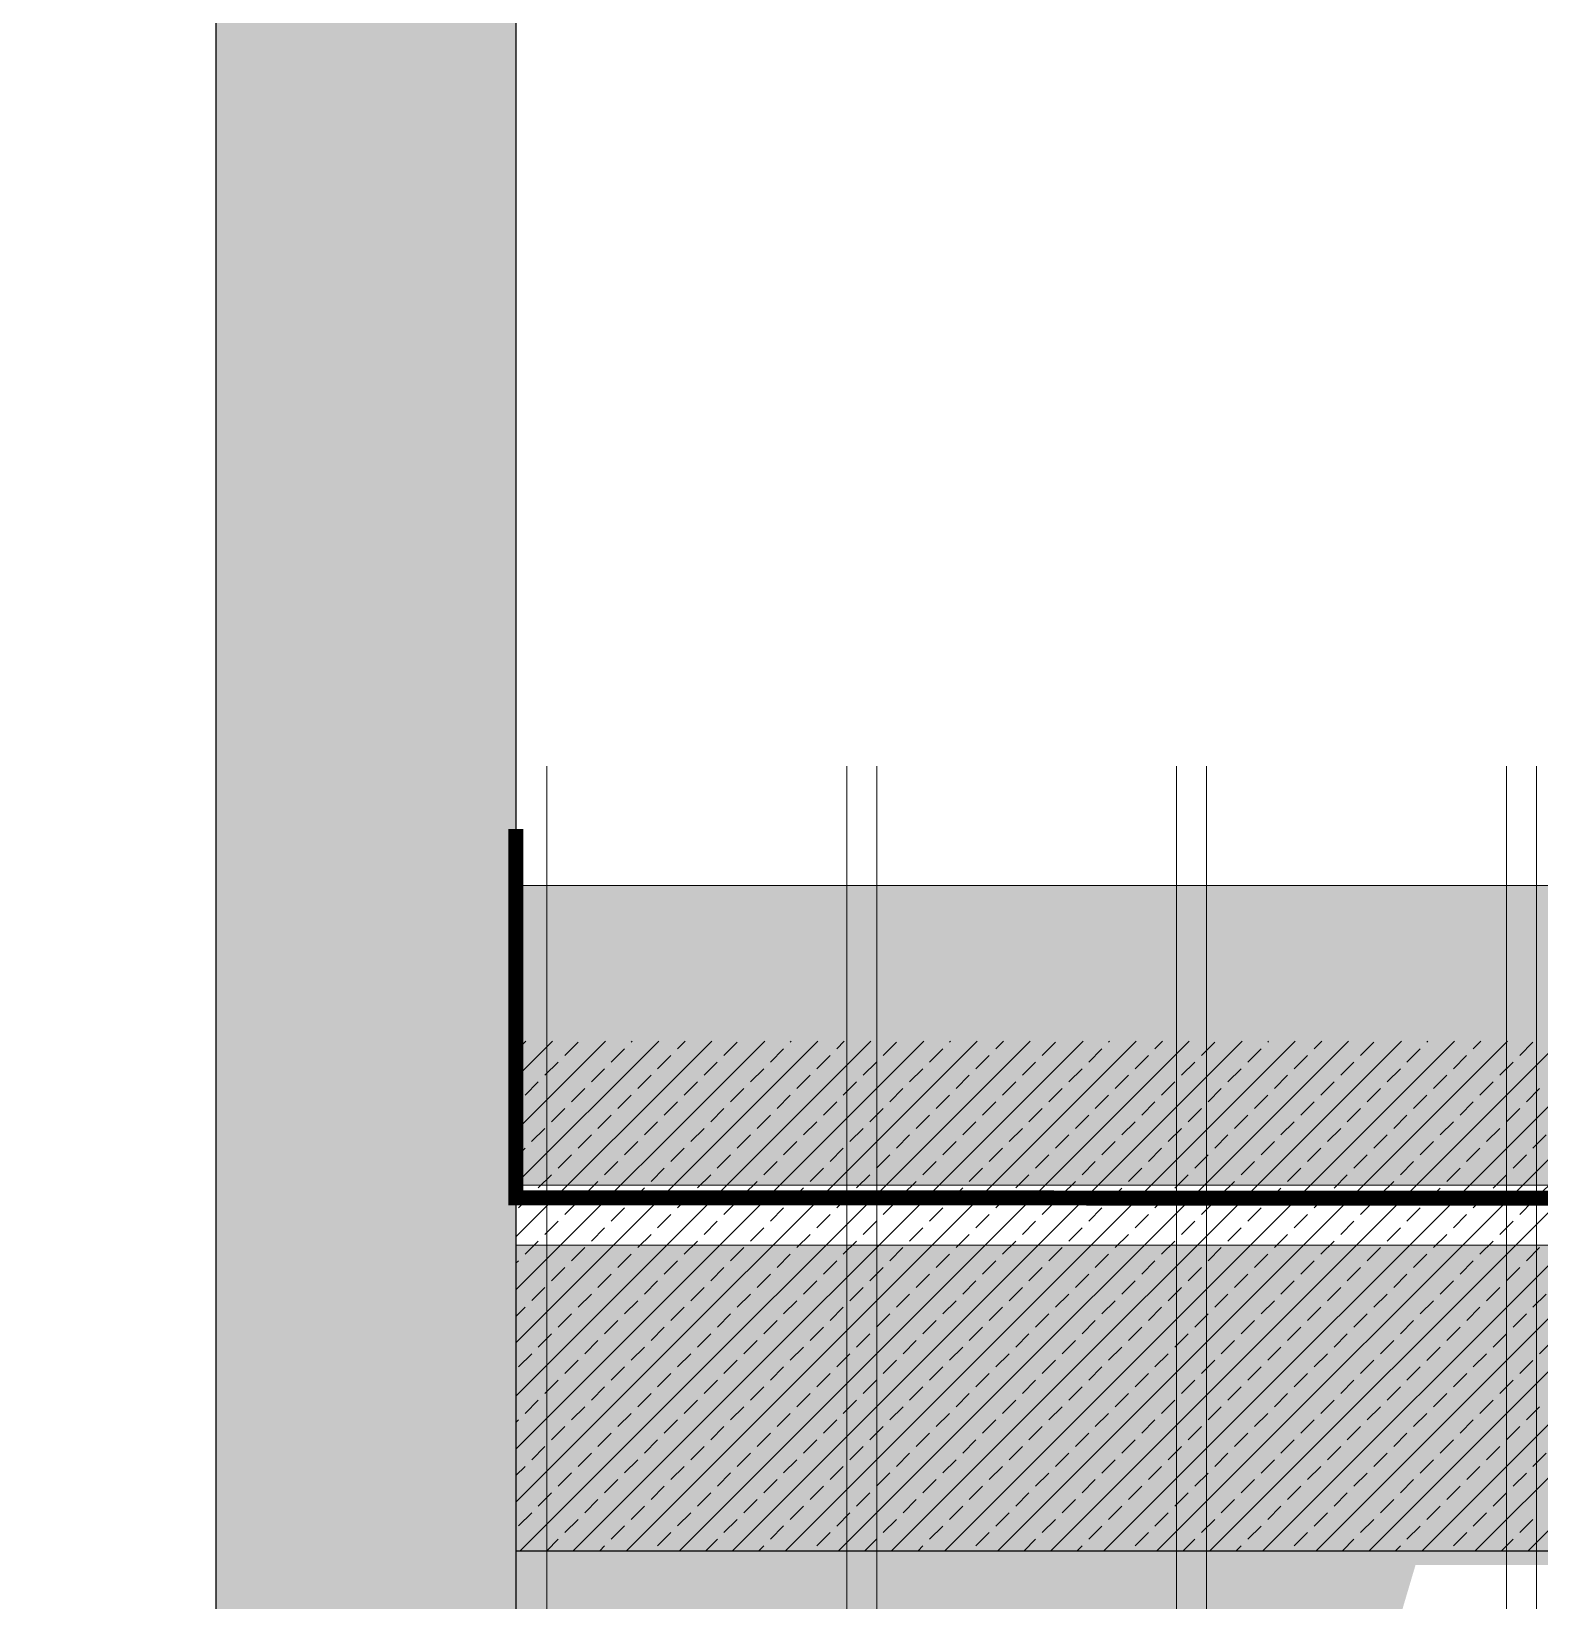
# Model space of a CAD drawing. Header units: metres. Extents: x 400488 to 400591, y 4543956 to 4544011.
# Drawn here: x 400559.13 to 400564.16, y 4543974.05 to 4543979.29 of the extents above; entities that cross this region are included whole.
import ezdxf

# ---------------------------------------------------------------- set-up
doc = ezdxf.new("R2010")
doc.units = ezdxf.units.M
doc.linetypes.add('HIDDEN', pattern=[0.375, 0.25, -0.125])
doc.linetypes.add('HIDDEN2', pattern=[4.7625, 3.175, -1.5875])
for name, color, linetype, lineweight in [('A-FLOR', 192, 'Continuous', 5), ('A-FLOR-FNSH', 192, 'Continuous', 18), ('A-FLOR-PATT', 8, 'Continuous', 18), ('GD_1', 240, 'Continuous', 5), ('GD_A_BACK-1', 252, 'HIDDEN2', 9), ('GD_hatch2', 34, 'Continuous', 9), ('GD_RETINI', 240, 'Continuous', 5), ('GD_structure', 4, 'Continuous', 5), ('PRT-KD-not', 8, 'Continuous', 25)]:
    doc.layers.add(name, color=color, linetype=linetype, lineweight=lineweight)
doc.layers.add('GD-RIVESTIMENTO', color=254, linetype='Continuous')

msp = doc.modelspace()

# ---------------------------------------------------------------- hatches: boundary and pattern name
at = {"layer": 'A-FLOR'}
h = msp.add_hatch(dxfattribs=at)
h.set_pattern_fill('AR-CONC', color=253, scale=0.005)
h.set_pattern_definition([(50, (396003.5709, 4498250.869), (0.910923345, -0.079695428), [0.09525, -1.04775]), (355, (396003.5709, 4498250.869), (-0.176217107, 0.955284226), [0.0762, -0.83820292]), (100.4514447, (396003.6468, 4498250.8624), (0.734706235, 0.87558876), [0.080950044, -0.890451223]), (46.1842, (396003.5709, 4498251.123), (1.355395204, -0.21021164), [0.142875, -1.571625]), (96.6355576, (396003.6839, 4498251.1055), (1.18702067, 1.237130623), [0.121425116, -1.33567804]), (351.184151, (396003.5709, 4498251.123), (1.18702067, 1.237130623), [0.114299835, -1.25729866]), (21, (396003.6979, 4498251.0595), (0.758071956, -0.511325991), [0.09525, -1.04775]), (326, (396003.6979, 4498251.0595), (0.309010142, 0.92093983), [0.0762, -0.8382]), (71.451445, (396003.7611, 4498251.0169), (1.067082096, 0.409613844), [0.080950044, -0.890449688]), (37.5, (396003.57092, 4498250.869), (0.0154430163, 0.4227751944), [0, -0.82804, 0, -0.8509, 0, -0.841375]), (7.5, (396003.57092, 4498250.869), (0.3340983126, 0.500902874), [0, -0.48514, 0, -0.80899, 0, -0.320675]), (327.5, (396003.2877, 4498250.869), (0.6779529758, -0.02864372), [0, -0.3175, 0, -0.9906, 0, -1.31445]), (317.5, (396003.1607, 4498250.869), (0.740645907, 0.127132455), [0, -0.41275, 0, -0.65786, 0, -0.93345])])
h.paths.add_polyline_path([(400559.742, 4543997.1239), (400560.742, 4543997.1239), (400560.742, 4543967.8239), (400559.742, 4543967.8239)])
at = {"layer": 'GD_hatch2'}
h = msp.add_hatch(color=256, dxfattribs=at)
h.dxf.hatch_style = 1
h.paths.add_polyline_path([(400560.742, 4543976.4389), (400582.742, 4543976.4389), (400582.742, 4543975.4389), (400560.742, 4543975.4389)])
at = {"layer": 'GD_RETINI', "ltscale": 5}
h = msp.add_hatch(dxfattribs=at)
h.set_pattern_fill('EARTH', color=34, scale=0.1, angle=45)
h.set_pattern_definition([(45, (396526.6472, 4498698.50684), (7e-17, 0.898025612), [0.635, -0.635]), (45, (396526.47884, 4498698.6752), (7e-17, 0.898025612), [0.635, -0.635]), (45, (396526.31046, 4498698.8436), (7e-17, 0.898025612), [0.635, -0.635]), (135, (396526.31046, 4498698.95585), (-0.898025612, 7e-17), [0.635, -0.635]), (135, (396526.47884, 4498699.12423), (-0.898025612, 7e-17), [0.635, -0.635]), (135, (396526.6472, 4498699.2926), (-0.898025612, 7e-17), [0.635, -0.635])])
h.paths.add_polyline_path([(400560.742, 4543967.8239), (400560.742, 4543975.2389), (400582.742, 4543975.2389), (400582.842, 4543967.6489), (400583.842, 4543967.6489), (400583.842, 4544000.6489), (400585.2618, 4544000.6489), (400585.0723, 4544000.0493), (400584.8396, 4543998.0223), (400584.7987, 4543995.8594), (400584.815, 4543994.2841), (400585.0425, 4543991.8968), (400585.1172, 4543986.8447), (400584.9533, 4543984.7646), (400585.0429, 4543982.2556), (400585.1748, 4543978.9119), (400585.1248, 4543975.0907), (400584.5129, 4543972.8297), (400584.7599, 4543970.5789), (400584.4641, 4543966.6826), (400581.5331, 4543966.7632), (400580.35, 4543969.8534), (400581.3449, 4543973.7497), (400575.742, 4543973.7497), (400572.742, 4543973.7497), (400568.3132, 4543974.1715), (400567.742, 4543974.1715), (400563.742, 4543974.1715), (400562.4077, 4543969.6713), (400562.688, 4543966.947), (400559.3042, 4543966.2673), (400559.126, 4543967.5386), (400559.742, 4543967.8239)])

# ---------------------------------------------------------------- linework, layer by layer
at = {"layer": 'A-FLOR-FNSH', "color": 50, "lineweight": 25}
msp.add_line((400560.742, 4543974.2189), (400582.842, 4543974.2189), dxfattribs=at)
at = {"layer": 'A-FLOR-PATT', "linetype": 'Continuous', "lineweight": 5}
for p, q in [((400560.742, 4543975.7968), (400560.8641, 4543975.9189)), ((400560.742, 4543975.6199), (400561.041, 4543975.9189)), ((400560.742, 4543975.4429), (400561.218, 4543975.9189)), ((400560.742, 4543975.266), (400561.3949, 4543975.9189)), ((400560.742, 4543975.0891), (400561.5718, 4543975.9189)), ((400560.742, 4543974.9122), (400561.7487, 4543975.9189)), ((400560.742, 4543974.7353), (400561.9256, 4543975.9189)), ((400560.742, 4543974.5584), (400562.1026, 4543975.9189)), ((400560.742, 4543974.3814), (400562.2795, 4543975.9189)), ((400560.7501, 4543975.8938), (400560.7752, 4543975.9189)), ((400560.7564, 4543974.2189), (400562.4564, 4543975.9189)), ((400560.9049, 4543975.8717), (400560.9491, 4543975.9159)), ((400560.9333, 4543974.2189), (400562.6333, 4543975.9189)), ((400561.0597, 4543975.8496), (400561.1039, 4543975.8938)), ((400561.1102, 4543974.2189), (400562.8102, 4543975.9189)), ((400561.126, 4543975.9159), (400561.129, 4543975.9189)), ((400561.2808, 4543975.8938), (400561.306, 4543975.9189)), ((400561.2871, 4543974.2189), (400562.9871, 4543975.9189)), ((400561.4356, 4543975.8717), (400561.4799, 4543975.9159)), ((400561.4641, 4543974.2189), (400563.1641, 4543975.9189)), ((400561.5904, 4543975.8495), (400561.6347, 4543975.8938)), ((400561.641, 4543974.2189), (400563.341, 4543975.9189)), ((400561.6568, 4543975.9159), (400561.6598, 4543975.9189)), ((400561.8116, 4543975.8938), (400561.8367, 4543975.9189)), ((400561.8179, 4543974.2189), (400563.5179, 4543975.9189)), ((400561.9664, 4543975.8716), (400562.0106, 4543975.9159)), ((400561.9948, 4543974.2189), (400563.6948, 4543975.9189)), ((400562.1212, 4543975.8495), (400562.1654, 4543975.8938)), ((400562.1717, 4543974.2189), (400563.8717, 4543975.9189)), ((400562.1875, 4543975.9159), (400562.1906, 4543975.9189)), ((400562.3423, 4543975.8938), (400562.3675, 4543975.9189)), ((400562.3487, 4543974.2189), (400564.0487, 4543975.9189)), ((400562.4971, 4543975.8716), (400562.5414, 4543975.9159)), ((400562.5256, 4543974.2189), (400564.2256, 4543975.9189)), ((400562.6519, 4543975.8495), (400562.6962, 4543975.8937)), ((400562.7025, 4543974.2189), (400564.4025, 4543975.9189)), ((400562.7183, 4543975.9159), (400562.7213, 4543975.9189)), ((400562.8731, 4543975.8937), (400562.8982, 4543975.9189)), ((400562.8794, 4543974.2189), (400564.5794, 4543975.9189)), ((400563.0279, 4543975.8716), (400563.0721, 4543975.9159)), ((400563.0563, 4543974.2189), (400564.7563, 4543975.9189)), ((400563.1827, 4543975.8495), (400563.2269, 4543975.8937)), ((400563.2332, 4543974.2189), (400564.9332, 4543975.9189)), ((400563.249, 4543975.9158), (400563.2521, 4543975.9189)), ((400563.4038, 4543975.8937), (400563.429, 4543975.9189)), ((400563.4102, 4543974.2189), (400565.1102, 4543975.9189)), ((400563.5586, 4543975.8716), (400563.6028, 4543975.9158)), ((400563.5871, 4543974.2189), (400565.2871, 4543975.9189)), ((400563.7134, 4543975.8495), (400563.7576, 4543975.8937)), ((400563.764, 4543974.2189), (400565.464, 4543975.9189)), ((400563.7797, 4543975.9158), (400563.7828, 4543975.9189)), ((400563.9345, 4543975.8937), (400563.9597, 4543975.9189)), ((400563.9409, 4543974.2189), (400565.6409, 4543975.9189)), ((400564.0893, 4543975.8716), (400564.1336, 4543975.9158)), ((400564.1178, 4543974.2189), (400565.8178, 4543975.9189)), ((400560.8386, 4543975.8053), (400560.8828, 4543975.8496)), ((400561.2145, 4543975.8274), (400561.2587, 4543975.8717)), ((400561.3693, 4543975.8053), (400561.4135, 4543975.8496)), ((400561.7452, 4543975.8274), (400561.7895, 4543975.8717)), ((400561.9, 4543975.8053), (400561.9443, 4543975.8495)), ((400562.276, 4543975.8274), (400562.3202, 4543975.8716)), ((400562.4308, 4543975.8053), (400562.475, 4543975.8495)), ((400562.8067, 4543975.8274), (400562.851, 4543975.8716)), ((400562.9615, 4543975.8053), (400563.0058, 4543975.8495)), ((400563.3375, 4543975.8274), (400563.3817, 4543975.8716)), ((400563.4923, 4543975.8053), (400563.5365, 4543975.8495)), ((400563.8682, 4543975.8274), (400563.9124, 4543975.8716)), ((400564.023, 4543975.8053), (400564.0672, 4543975.8495)), ((400560.7722, 4543975.739), (400560.8164, 4543975.7832)), ((400560.9934, 4543975.7832), (400561.0376, 4543975.8274)), ((400561.1482, 4543975.7611), (400561.1924, 4543975.8053)), ((400561.303, 4543975.739), (400561.3472, 4543975.7832)), ((400561.5241, 4543975.7832), (400561.5683, 4543975.8274)), ((400561.6789, 4543975.7611), (400561.7231, 4543975.8053)), ((400561.8337, 4543975.739), (400561.8779, 4543975.7832)), ((400562.0548, 4543975.7832), (400562.0991, 4543975.8274)), ((400562.2096, 4543975.7611), (400562.2539, 4543975.8053)), ((400562.3644, 4543975.739), (400562.4087, 4543975.7832)), ((400562.5856, 4543975.7832), (400562.6298, 4543975.8274)), ((400562.7404, 4543975.7611), (400562.7846, 4543975.8053)), ((400562.8952, 4543975.7389), (400562.9394, 4543975.7832)), ((400563.1163, 4543975.7832), (400563.1606, 4543975.8274)), ((400563.2711, 4543975.761), (400563.3154, 4543975.8053)), ((400563.4259, 4543975.7389), (400563.4702, 4543975.7832)), ((400563.6471, 4543975.7831), (400563.6913, 4543975.8274)), ((400563.8019, 4543975.761), (400563.8461, 4543975.8053)), ((400563.9567, 4543975.7389), (400564.0009, 4543975.7831)), ((400560.927, 4543975.7169), (400560.9712, 4543975.7611)), ((400561.0818, 4543975.6948), (400561.126, 4543975.739)), ((400561.4578, 4543975.7169), (400561.502, 4543975.7611)), ((400561.6126, 4543975.6947), (400561.6568, 4543975.739)), ((400561.9885, 4543975.7168), (400562.0327, 4543975.7611)), ((400562.1433, 4543975.6947), (400562.1875, 4543975.739)), ((400562.5192, 4543975.7168), (400562.5635, 4543975.7611)), ((400562.674, 4543975.6947), (400562.7183, 4543975.7389)), ((400563.05, 4543975.7168), (400563.0942, 4543975.7611)), ((400563.2048, 4543975.6947), (400563.249, 4543975.7389)), ((400563.5807, 4543975.7168), (400563.625, 4543975.761)), ((400563.7355, 4543975.6947), (400563.7798, 4543975.7389)), ((400564.1115, 4543975.7168), (400564.1557, 4543975.761)), ((400560.742, 4543975.7088), (400560.7501, 4543975.7169)), ((400560.8607, 4543975.6505), (400560.9049, 4543975.6948)), ((400561.0155, 4543975.6284), (400561.0597, 4543975.6726)), ((400561.2366, 4543975.6726), (400561.2808, 4543975.7169)), ((400561.3914, 4543975.6505), (400561.4356, 4543975.6948)), ((400561.5462, 4543975.6284), (400561.5904, 4543975.6726)), ((400561.7674, 4543975.6726), (400561.8116, 4543975.7169)), ((400561.9222, 4543975.6505), (400561.9664, 4543975.6947)), ((400562.077, 4543975.6284), (400562.1212, 4543975.6726)), ((400562.2981, 4543975.6726), (400562.3423, 4543975.7168)), ((400562.4529, 4543975.6505), (400562.4971, 4543975.6947)), ((400562.6077, 4543975.6284), (400562.6519, 4543975.6726)), ((400562.8288, 4543975.6726), (400562.8731, 4543975.7168)), ((400562.9836, 4543975.6505), (400563.0279, 4543975.6947)), ((400563.1384, 4543975.6284), (400563.1827, 4543975.6726)), ((400563.3596, 4543975.6726), (400563.4038, 4543975.7168)), ((400563.5144, 4543975.6505), (400563.5586, 4543975.6947)), ((400563.6692, 4543975.6283), (400563.7134, 4543975.6726)), ((400563.8903, 4543975.6726), (400563.9346, 4543975.7168)), ((400564.0451, 4543975.6505), (400564.0894, 4543975.6947)), ((400560.7943, 4543975.5842), (400560.8386, 4543975.6284)), ((400561.1703, 4543975.6063), (400561.2145, 4543975.6505)), ((400561.3251, 4543975.5842), (400561.3693, 4543975.6284)), ((400561.701, 4543975.6063), (400561.7452, 4543975.6505)), ((400561.8558, 4543975.5842), (400561.9, 4543975.6284)), ((400562.2318, 4543975.6063), (400562.276, 4543975.6505)), ((400562.3866, 4543975.5842), (400562.4308, 4543975.6284)), ((400562.7625, 4543975.6063), (400562.8067, 4543975.6505)), ((400562.9173, 4543975.5841), (400562.9615, 4543975.6284)), ((400563.2932, 4543975.6062), (400563.3375, 4543975.6505)), ((400563.448, 4543975.5841), (400563.4923, 4543975.6284)), ((400563.824, 4543975.6062), (400563.8682, 4543975.6505)), ((400563.9788, 4543975.5841), (400564.023, 4543975.6283)), ((400560.9491, 4543975.5621), (400560.9934, 4543975.6063)), ((400561.1039, 4543975.54), (400561.1482, 4543975.5842)), ((400561.4799, 4543975.5621), (400561.5241, 4543975.6063)), ((400561.6347, 4543975.5399), (400561.6789, 4543975.5842)), ((400562.0106, 4543975.562), (400562.0548, 4543975.6063)), ((400562.1654, 4543975.5399), (400562.2096, 4543975.5842)), ((400562.5414, 4543975.562), (400562.5856, 4543975.6063)), ((400562.6962, 4543975.5399), (400562.7404, 4543975.5841)), ((400563.0721, 4543975.562), (400563.1163, 4543975.6063)), ((400563.2269, 4543975.5399), (400563.2711, 4543975.5841)), ((400563.6028, 4543975.562), (400563.6471, 4543975.6062)), ((400563.7576, 4543975.5399), (400563.8019, 4543975.5841)), ((400564.1336, 4543975.562), (400564.1778, 4543975.6062)), ((400560.742, 4543975.5319), (400560.7722, 4543975.5621)), ((400560.8828, 4543975.4957), (400560.927, 4543975.54)), ((400561.0376, 4543975.4736), (400561.0818, 4543975.5178)), ((400561.2587, 4543975.5178), (400561.303, 4543975.5621)), ((400561.4135, 4543975.4957), (400561.4578, 4543975.54)), ((400561.5683, 4543975.4736), (400561.6126, 4543975.5178)), ((400561.7895, 4543975.5178), (400561.8337, 4543975.5621)), ((400561.9443, 4543975.4957), (400561.9885, 4543975.5399)), ((400562.0991, 4543975.4736), (400562.1433, 4543975.5178)), ((400562.3202, 4543975.5178), (400562.3644, 4543975.562)), ((400562.475, 4543975.4957), (400562.5192, 4543975.5399)), ((400562.6298, 4543975.4736), (400562.674, 4543975.5178)), ((400562.851, 4543975.5178), (400562.8952, 4543975.562)), ((400563.0058, 4543975.4957), (400563.05, 4543975.5399)), ((400563.1606, 4543975.4736), (400563.2048, 4543975.5178)), ((400563.3817, 4543975.5178), (400563.4259, 4543975.562)), ((400563.5365, 4543975.4957), (400563.5807, 4543975.5399)), ((400563.6913, 4543975.4735), (400563.7355, 4543975.5178)), ((400563.9124, 4543975.5178), (400563.9567, 4543975.562)), ((400564.0672, 4543975.4957), (400564.1115, 4543975.5399)), ((400560.8165, 4543975.4294), (400560.8607, 4543975.4736)), ((400561.1924, 4543975.4515), (400561.2366, 4543975.4957)), ((400561.3472, 4543975.4294), (400561.3914, 4543975.4736)), ((400561.7231, 4543975.4515), (400561.7674, 4543975.4957)), ((400561.8779, 4543975.4294), (400561.9222, 4543975.4736)), ((400562.2539, 4543975.4515), (400562.2981, 4543975.4957)), ((400562.4087, 4543975.4294), (400562.4529, 4543975.4736)), ((400562.7846, 4543975.4515), (400562.8288, 4543975.4957)), ((400562.9394, 4543975.4293), (400562.9836, 4543975.4736)), ((400563.3154, 4543975.4514), (400563.3596, 4543975.4957)), ((400563.4702, 4543975.4293), (400563.5144, 4543975.4736)), ((400563.8461, 4543975.4514), (400563.8903, 4543975.4957)), ((400564.0009, 4543975.4293), (400564.0451, 4543975.4735)), ((400560.9713, 4543975.4073), (400561.0155, 4543975.4515)), ((400561.1261, 4543975.3852), (400561.1703, 4543975.4294)), ((400561.502, 4543975.4073), (400561.5462, 4543975.4515)), ((400561.6568, 4543975.3851), (400561.701, 4543975.4294)), ((400562.0327, 4543975.4072), (400562.077, 4543975.4515)), ((400562.1875, 4543975.3851), (400562.2318, 4543975.4294)), ((400562.5635, 4543975.4072), (400562.6077, 4543975.4515)), ((400562.7183, 4543975.3851), (400562.7625, 4543975.4293)), ((400563.0942, 4543975.4072), (400563.1384, 4543975.4515)), ((400563.249, 4543975.3851), (400563.2932, 4543975.4293)), ((400563.625, 4543975.4072), (400563.6692, 4543975.4514)), ((400563.7798, 4543975.3851), (400563.824, 4543975.4293)), ((400564.1557, 4543975.4072), (400564.1999, 4543975.4514)), ((400560.7501, 4543975.3631), (400560.7943, 4543975.4073)), ((400560.9049, 4543975.3409), (400560.9491, 4543975.3852)), ((400561.0597, 4543975.3188), (400561.1039, 4543975.363)), ((400561.2809, 4543975.363), (400561.3251, 4543975.4073)), ((400561.4357, 4543975.3409), (400561.4799, 4543975.3852)), ((400561.5905, 4543975.3188), (400561.6347, 4543975.363)), ((400561.8116, 4543975.363), (400561.8558, 4543975.4073)), ((400561.9664, 4543975.3409), (400562.0106, 4543975.3851)), ((400562.1212, 4543975.3188), (400562.1654, 4543975.363)), ((400562.3423, 4543975.363), (400562.3866, 4543975.4072)), ((400562.4971, 4543975.3409), (400562.5414, 4543975.3851)), ((400562.6519, 4543975.3188), (400562.6962, 4543975.363)), ((400562.8731, 4543975.363), (400562.9173, 4543975.4072)), ((400563.0279, 4543975.3409), (400563.0721, 4543975.3851)), ((400563.1827, 4543975.3188), (400563.2269, 4543975.363)), ((400563.4038, 4543975.363), (400563.448, 4543975.4072)), ((400563.5586, 4543975.3409), (400563.6028, 4543975.3851)), ((400563.7134, 4543975.3187), (400563.7576, 4543975.363)), ((400563.9346, 4543975.363), (400563.9788, 4543975.4072)), ((400564.0894, 4543975.3409), (400564.1336, 4543975.3851)), ((400560.8386, 4543975.2746), (400560.8828, 4543975.3188)), ((400561.2145, 4543975.2967), (400561.2587, 4543975.3409)), ((400561.3693, 4543975.2746), (400561.4135, 4543975.3188)), ((400561.7453, 4543975.2967), (400561.7895, 4543975.3409)), ((400561.9001, 4543975.2746), (400561.9443, 4543975.3188)), ((400562.276, 4543975.2967), (400562.3202, 4543975.3409)), ((400562.4308, 4543975.2746), (400562.475, 4543975.3188)), ((400562.8067, 4543975.2967), (400562.851, 4543975.3409)), ((400562.9615, 4543975.2745), (400563.0058, 4543975.3188)), ((400563.3375, 4543975.2966), (400563.3817, 4543975.3409)), ((400563.4923, 4543975.2745), (400563.5365, 4543975.3188)), ((400563.8682, 4543975.2966), (400563.9124, 4543975.3409)), ((400564.023, 4543975.2745), (400564.0672, 4543975.3187)), ((400560.9934, 4543975.2525), (400561.0376, 4543975.2967)), ((400561.1482, 4543975.2304), (400561.1924, 4543975.2746)), ((400561.5241, 4543975.2525), (400561.5683, 4543975.2967)), ((400561.6789, 4543975.2303), (400561.7231, 4543975.2746)), ((400562.0549, 4543975.2524), (400562.0991, 4543975.2967)), ((400562.2097, 4543975.2303), (400562.2539, 4543975.2746)), ((400562.5856, 4543975.2524), (400562.6298, 4543975.2967)), ((400562.7404, 4543975.2303), (400562.7846, 4543975.2745)), ((400563.1163, 4543975.2524), (400563.1606, 4543975.2967)), ((400563.2711, 4543975.2303), (400563.3154, 4543975.2745)), ((400563.6471, 4543975.2524), (400563.6913, 4543975.2966)), ((400563.8019, 4543975.2303), (400563.8461, 4543975.2745)), ((400560.7722, 4543975.2083), (400560.8165, 4543975.2525)), ((400560.927, 4543975.1861), (400560.9713, 4543975.2304)), ((400561.0818, 4543975.164), (400561.1261, 4543975.2082)), ((400561.303, 4543975.2082), (400561.3472, 4543975.2525)), ((400561.4578, 4543975.1861), (400561.502, 4543975.2304)), ((400561.6126, 4543975.164), (400561.6568, 4543975.2082)), ((400561.8337, 4543975.2082), (400561.8779, 4543975.2525)), ((400561.9885, 4543975.1861), (400562.0327, 4543975.2303)), ((400562.1433, 4543975.164), (400562.1875, 4543975.2082)), ((400562.3645, 4543975.2082), (400562.4087, 4543975.2524)), ((400562.5193, 4543975.1861), (400562.5635, 4543975.2303)), ((400562.6741, 4543975.164), (400562.7183, 4543975.2082)), ((400562.8952, 4543975.2082), (400562.9394, 4543975.2524)), ((400563.05, 4543975.1861), (400563.0942, 4543975.2303)), ((400563.2048, 4543975.164), (400563.249, 4543975.2082)), ((400563.4259, 4543975.2082), (400563.4702, 4543975.2524)), ((400563.5807, 4543975.1861), (400563.625, 4543975.2303)), ((400563.7355, 4543975.1639), (400563.7798, 4543975.2082)), ((400563.9567, 4543975.2082), (400564.0009, 4543975.2524)), ((400564.1115, 4543975.1861), (400564.1557, 4543975.2303)), ((400560.742, 4543975.178), (400560.7501, 4543975.1861)), ((400560.8607, 4543975.1198), (400560.9049, 4543975.164)), ((400561.2366, 4543975.1419), (400561.2809, 4543975.1861)), ((400561.3914, 4543975.1198), (400561.4357, 4543975.164)), ((400561.7674, 4543975.1419), (400561.8116, 4543975.1861)), ((400561.9222, 4543975.1198), (400561.9664, 4543975.164)), ((400562.2981, 4543975.1419), (400562.3423, 4543975.1861)), ((400562.4529, 4543975.1198), (400562.4971, 4543975.164)), ((400562.8289, 4543975.1419), (400562.8731, 4543975.1861)), ((400562.9837, 4543975.1197), (400563.0279, 4543975.164)), ((400563.3596, 4543975.1418), (400563.4038, 4543975.1861)), ((400563.5144, 4543975.1197), (400563.5586, 4543975.164)), ((400563.8903, 4543975.1418), (400563.9346, 4543975.1861)), ((400564.0451, 4543975.1197), (400564.0894, 4543975.1639)), ((400560.7944, 4543975.0535), (400560.8386, 4543975.0977)), ((400561.0155, 4543975.0977), (400561.0597, 4543975.1419)), ((400561.1703, 4543975.0756), (400561.2145, 4543975.1198)), ((400561.3251, 4543975.0534), (400561.3693, 4543975.0977)), ((400561.5462, 4543975.0977), (400561.5905, 4543975.1419)), ((400561.701, 4543975.0755), (400561.7453, 4543975.1198)), ((400561.8558, 4543975.0534), (400561.9001, 4543975.0977)), ((400562.077, 4543975.0976), (400562.1212, 4543975.1419)), ((400562.2318, 4543975.0755), (400562.276, 4543975.1198)), ((400562.3866, 4543975.0534), (400562.4308, 4543975.0976)), ((400562.6077, 4543975.0976), (400562.6519, 4543975.1419)), ((400562.7625, 4543975.0755), (400562.8067, 4543975.1197)), ((400562.9173, 4543975.0534), (400562.9615, 4543975.0976)), ((400563.1385, 4543975.0976), (400563.1827, 4543975.1419)), ((400563.2933, 4543975.0755), (400563.3375, 4543975.1197)), ((400563.4481, 4543975.0534), (400563.4923, 4543975.0976)), ((400563.6692, 4543975.0976), (400563.7134, 4543975.1418)), ((400563.824, 4543975.0755), (400563.8682, 4543975.1197)), ((400563.9788, 4543975.0534), (400564.023, 4543975.0976)), ((400560.9492, 4543975.0313), (400560.9934, 4543975.0756)), ((400561.104, 4543975.0092), (400561.1482, 4543975.0534)), ((400561.4799, 4543975.0313), (400561.5241, 4543975.0756)), ((400561.6347, 4543975.0092), (400561.6789, 4543975.0534)), ((400562.0106, 4543975.0313), (400562.0549, 4543975.0755)), ((400562.1654, 4543975.0092), (400562.2097, 4543975.0534)), ((400562.5414, 4543975.0313), (400562.5856, 4543975.0755)), ((400562.6962, 4543975.0092), (400562.7404, 4543975.0534)), ((400563.0721, 4543975.0313), (400563.1163, 4543975.0755)), ((400563.2269, 4543975.0092), (400563.2711, 4543975.0534)), ((400563.6029, 4543975.0313), (400563.6471, 4543975.0755)), ((400563.7577, 4543975.0091), (400563.8019, 4543975.0534)), ((400564.1336, 4543975.0313), (400564.1778, 4543975.0755)), ((400560.742, 4543975.0011), (400560.7722, 4543975.0313)), ((400560.8828, 4543974.965), (400560.927, 4543975.0092)), ((400561.2588, 4543974.9871), (400561.303, 4543975.0313)), ((400561.4136, 4543974.965), (400561.4578, 4543975.0092)), ((400561.7895, 4543974.9871), (400561.8337, 4543975.0313)), ((400561.9443, 4543974.965), (400561.9885, 4543975.0092)), ((400562.3202, 4543974.9871), (400562.3645, 4543975.0313)), ((400562.475, 4543974.965), (400562.5193, 4543975.0092)), ((400562.851, 4543974.9871), (400562.8952, 4543975.0313)), ((400563.0058, 4543974.9649), (400563.05, 4543975.0092)), ((400563.3817, 4543974.987), (400563.4259, 4543975.0313)), ((400563.5365, 4543974.9649), (400563.5807, 4543975.0092)), ((400563.9125, 4543974.987), (400563.9567, 4543975.0313)), ((400564.0673, 4543974.9649), (400564.1115, 4543975.0091)), ((400560.8165, 4543974.8987), (400560.8607, 4543974.9429)), ((400561.0376, 4543974.9429), (400561.0818, 4543974.9871)), ((400561.1924, 4543974.9208), (400561.2366, 4543974.965)), ((400561.3472, 4543974.8986), (400561.3914, 4543974.9429)), ((400561.5684, 4543974.9429), (400561.6126, 4543974.9871)), ((400561.7232, 4543974.9207), (400561.7674, 4543974.965)), ((400561.878, 4543974.8986), (400561.9222, 4543974.9429)), ((400562.0991, 4543974.9428), (400562.1433, 4543974.9871)), ((400562.2539, 4543974.9207), (400562.2981, 4543974.965)), ((400562.4087, 4543974.8986), (400562.4529, 4543974.9428)), ((400562.6298, 4543974.9428), (400562.6741, 4543974.9871)), ((400562.7846, 4543974.9207), (400562.8289, 4543974.9649)), ((400562.9394, 4543974.8986), (400562.9837, 4543974.9428)), ((400563.1606, 4543974.9428), (400563.2048, 4543974.9871)), ((400563.3154, 4543974.9207), (400563.3596, 4543974.9649)), ((400563.4702, 4543974.8986), (400563.5144, 4543974.9428)), ((400563.6913, 4543974.9428), (400563.7355, 4543974.987)), ((400563.8461, 4543974.9207), (400563.8903, 4543974.9649)), ((400564.0009, 4543974.8986), (400564.0451, 4543974.9428)), ((400560.9713, 4543974.8765), (400561.0155, 4543974.9208)), ((400561.1261, 4543974.8544), (400561.1703, 4543974.8986)), ((400561.502, 4543974.8765), (400561.5462, 4543974.9208)), ((400561.6568, 4543974.8544), (400561.701, 4543974.8986)), ((400562.0328, 4543974.8765), (400562.077, 4543974.9207)), ((400562.1876, 4543974.8544), (400562.2318, 4543974.8986)), ((400562.5635, 4543974.8765), (400562.6077, 4543974.9207)), ((400562.7183, 4543974.8544), (400562.7625, 4543974.8986)), ((400563.0942, 4543974.8765), (400563.1385, 4543974.9207)), ((400563.249, 4543974.8544), (400563.2933, 4543974.8986)), ((400563.625, 4543974.8765), (400563.6692, 4543974.9207)), ((400563.7798, 4543974.8543), (400563.824, 4543974.8986)), ((400564.1557, 4543974.8765), (400564.1999, 4543974.9207)), ((400560.7501, 4543974.8323), (400560.7944, 4543974.8765)), ((400560.9049, 4543974.8102), (400560.9492, 4543974.8544)), ((400561.2809, 4543974.8323), (400561.3251, 4543974.8765)), ((400561.4357, 4543974.8102), (400561.4799, 4543974.8544)), ((400561.8116, 4543974.8323), (400561.8558, 4543974.8765)), ((400561.9664, 4543974.8102), (400562.0106, 4543974.8544)), ((400562.3424, 4543974.8323), (400562.3866, 4543974.8765)), ((400562.4972, 4543974.8102), (400562.5414, 4543974.8544)), ((400562.8731, 4543974.8323), (400562.9173, 4543974.8765)), ((400563.0279, 4543974.8101), (400563.0721, 4543974.8544)), ((400563.4038, 4543974.8322), (400563.4481, 4543974.8765)), ((400563.5586, 4543974.8101), (400563.6029, 4543974.8544)), ((400563.9346, 4543974.8322), (400563.9788, 4543974.8765)), ((400564.0894, 4543974.8101), (400564.1336, 4543974.8543)), ((400560.8386, 4543974.7439), (400560.8828, 4543974.7881)), ((400561.0597, 4543974.7881), (400561.104, 4543974.8323)), ((400561.2145, 4543974.766), (400561.2588, 4543974.8102)), ((400561.3693, 4543974.7438), (400561.4136, 4543974.7881)), ((400561.5905, 4543974.7881), (400561.6347, 4543974.8323)), ((400561.7453, 4543974.7659), (400561.7895, 4543974.8102)), ((400561.9001, 4543974.7438), (400561.9443, 4543974.7881)), ((400562.1212, 4543974.7881), (400562.1654, 4543974.8323)), ((400562.276, 4543974.7659), (400562.3202, 4543974.8102)), ((400562.4308, 4543974.7438), (400562.475, 4543974.788)), ((400562.652, 4543974.788), (400562.6962, 4543974.8323)), ((400562.8068, 4543974.7659), (400562.851, 4543974.8101)), ((400562.9616, 4543974.7438), (400563.0058, 4543974.788)), ((400563.1827, 4543974.788), (400563.2269, 4543974.8323)), ((400563.3375, 4543974.7659), (400563.3817, 4543974.8101)), ((400563.4923, 4543974.7438), (400563.5365, 4543974.788)), ((400563.7134, 4543974.788), (400563.7577, 4543974.8322)), ((400563.8682, 4543974.7659), (400563.9125, 4543974.8101)), ((400564.023, 4543974.7438), (400564.0673, 4543974.788)), ((400560.9934, 4543974.7217), (400561.0376, 4543974.766)), ((400561.1482, 4543974.6996), (400561.1924, 4543974.7438)), ((400561.5241, 4543974.7217), (400561.5684, 4543974.766)), ((400561.6789, 4543974.6996), (400561.7232, 4543974.7438)), ((400562.0549, 4543974.7217), (400562.0991, 4543974.7659)), ((400562.2097, 4543974.6996), (400562.2539, 4543974.7438)), ((400562.5856, 4543974.7217), (400562.6298, 4543974.7659)), ((400562.7404, 4543974.6996), (400562.7846, 4543974.7438)), ((400563.1163, 4543974.7217), (400563.1606, 4543974.7659)), ((400563.2711, 4543974.6996), (400563.3154, 4543974.7438)), ((400563.6471, 4543974.7217), (400563.6913, 4543974.7659)), ((400563.8019, 4543974.6995), (400563.8461, 4543974.7438)), ((400560.7722, 4543974.6775), (400560.8165, 4543974.7217)), ((400560.927, 4543974.6554), (400560.9713, 4543974.6996)), ((400561.303, 4543974.6775), (400561.3472, 4543974.7217)), ((400561.4578, 4543974.6554), (400561.502, 4543974.6996)), ((400561.8337, 4543974.6775), (400561.878, 4543974.7217)), ((400561.9885, 4543974.6554), (400562.0328, 4543974.6996)), ((400562.3645, 4543974.6775), (400562.4087, 4543974.7217)), ((400562.5193, 4543974.6554), (400562.5635, 4543974.6996)), ((400562.8952, 4543974.6775), (400562.9394, 4543974.7217)), ((400563.05, 4543974.6553), (400563.0942, 4543974.6996)), ((400563.4259, 4543974.6774), (400563.4702, 4543974.7217)), ((400563.5807, 4543974.6553), (400563.625, 4543974.6996)), ((400563.9567, 4543974.6774), (400564.0009, 4543974.7217)), ((400564.1115, 4543974.6553), (400564.1557, 4543974.6995)), ((400560.742, 4543974.6473), (400560.7501, 4543974.6554)), ((400560.8607, 4543974.5891), (400560.9049, 4543974.6333)), ((400561.0818, 4543974.6333), (400561.1261, 4543974.6775)), ((400561.2366, 4543974.6112), (400561.2809, 4543974.6554)), ((400561.3914, 4543974.589), (400561.4357, 4543974.6333)), ((400561.6126, 4543974.6333), (400561.6568, 4543974.6775)), ((400561.7674, 4543974.6111), (400561.8116, 4543974.6554)), ((400561.9222, 4543974.589), (400561.9664, 4543974.6333)), ((400562.1433, 4543974.6333), (400562.1876, 4543974.6775)), ((400562.2981, 4543974.6111), (400562.3424, 4543974.6554)), ((400562.4529, 4543974.589), (400562.4972, 4543974.6332)), ((400562.6741, 4543974.6332), (400562.7183, 4543974.6775)), ((400562.8289, 4543974.6111), (400562.8731, 4543974.6553)), ((400562.9837, 4543974.589), (400563.0279, 4543974.6332)), ((400563.2048, 4543974.6332), (400563.249, 4543974.6775)), ((400563.3596, 4543974.6111), (400563.4038, 4543974.6553)), ((400563.5144, 4543974.589), (400563.5586, 4543974.6332)), ((400563.7355, 4543974.6332), (400563.7798, 4543974.6774)), ((400563.8903, 4543974.6111), (400563.9346, 4543974.6553)), ((400564.0451, 4543974.589), (400564.0894, 4543974.6332)), ((400561.0155, 4543974.5669), (400561.0597, 4543974.6112)), ((400561.1703, 4543974.5448), (400561.2145, 4543974.589)), ((400561.5462, 4543974.5669), (400561.5905, 4543974.6112)), ((400561.701, 4543974.5448), (400561.7453, 4543974.589)), ((400562.077, 4543974.5669), (400562.1212, 4543974.6111)), ((400562.2318, 4543974.5448), (400562.276, 4543974.589)), ((400562.6077, 4543974.5669), (400562.652, 4543974.6111)), ((400562.7625, 4543974.5448), (400562.8068, 4543974.589)), ((400563.1385, 4543974.5669), (400563.1827, 4543974.6111)), ((400563.2933, 4543974.5448), (400563.3375, 4543974.589)), ((400563.6692, 4543974.5669), (400563.7134, 4543974.6111)), ((400563.824, 4543974.5447), (400563.8682, 4543974.589)), ((400560.7944, 4543974.5227), (400560.8386, 4543974.5669)), ((400560.9492, 4543974.5006), (400560.9934, 4543974.5448)), ((400561.104, 4543974.4785), (400561.1482, 4543974.5227)), ((400561.3251, 4543974.5227), (400561.3693, 4543974.5669)), ((400561.4799, 4543974.5006), (400561.5241, 4543974.5448)), ((400561.6347, 4543974.4785), (400561.6789, 4543974.5227)), ((400561.8558, 4543974.5227), (400561.9001, 4543974.5669)), ((400562.0106, 4543974.5006), (400562.0549, 4543974.5448)), ((400562.1654, 4543974.4785), (400562.2097, 4543974.5227)), ((400562.3866, 4543974.5227), (400562.4308, 4543974.5669)), ((400562.5414, 4543974.5006), (400562.5856, 4543974.5448)), ((400562.6962, 4543974.4784), (400562.7404, 4543974.5227)), ((400562.9173, 4543974.5227), (400562.9616, 4543974.5669)), ((400563.0721, 4543974.5005), (400563.1164, 4543974.5448)), ((400563.2269, 4543974.4784), (400563.2712, 4543974.5227)), ((400563.4481, 4543974.5226), (400563.4923, 4543974.5669)), ((400563.6029, 4543974.5005), (400563.6471, 4543974.5448)), ((400563.7577, 4543974.4784), (400563.8019, 4543974.5226)), ((400563.9788, 4543974.5226), (400564.023, 4543974.5669)), ((400564.1336, 4543974.5005), (400564.1778, 4543974.5447)), ((400560.742, 4543974.4704), (400560.7723, 4543974.5006)), ((400560.8828, 4543974.4343), (400560.9271, 4543974.4785)), ((400561.2588, 4543974.4564), (400561.303, 4543974.5006)), ((400561.4136, 4543974.4342), (400561.4578, 4543974.4785)), ((400561.7895, 4543974.4563), (400561.8337, 4543974.5006)), ((400561.9443, 4543974.4342), (400561.9885, 4543974.4785)), ((400562.3202, 4543974.4563), (400562.3645, 4543974.5006)), ((400562.475, 4543974.4342), (400562.5193, 4543974.4784)), ((400562.851, 4543974.4563), (400562.8952, 4543974.5005)), ((400563.0058, 4543974.4342), (400563.05, 4543974.4784)), ((400563.3817, 4543974.4563), (400563.426, 4543974.5005)), ((400563.5365, 4543974.4342), (400563.5808, 4543974.4784)), ((400563.9125, 4543974.4563), (400563.9567, 4543974.5005)), ((400564.0673, 4543974.4342), (400564.1115, 4543974.4784)), ((400561.0376, 4543974.4121), (400561.0819, 4543974.4564)), ((400561.1924, 4543974.39), (400561.2367, 4543974.4342)), ((400561.5684, 4543974.4121), (400561.6126, 4543974.4564)), ((400561.7232, 4543974.39), (400561.7674, 4543974.4342)), ((400562.0991, 4543974.4121), (400562.1433, 4543974.4563)), ((400562.2539, 4543974.39), (400562.2981, 4543974.4342)), ((400562.6298, 4543974.4121), (400562.6741, 4543974.4563)), ((400562.7846, 4543974.39), (400562.8289, 4543974.4342)), ((400563.1606, 4543974.4121), (400563.2048, 4543974.4563)), ((400563.3154, 4543974.39), (400563.3596, 4543974.4342)), ((400563.6913, 4543974.4121), (400563.7356, 4543974.4563)), ((400563.8461, 4543974.3899), (400563.8904, 4543974.4342)), ((400560.8165, 4543974.3679), (400560.8607, 4543974.4121)), ((400560.9713, 4543974.3458), (400561.0155, 4543974.39)), ((400561.1261, 4543974.3237), (400561.1703, 4543974.3679)), ((400561.3472, 4543974.3679), (400561.3915, 4543974.4121)), ((400561.502, 4543974.3458), (400561.5463, 4543974.39)), ((400561.6568, 4543974.3237), (400561.7011, 4543974.3679)), ((400561.878, 4543974.3679), (400561.9222, 4543974.4121)), ((400562.0328, 4543974.3458), (400562.077, 4543974.39)), ((400562.1876, 4543974.3237), (400562.2318, 4543974.3679)), ((400562.4087, 4543974.3679), (400562.4529, 4543974.4121)), ((400562.5635, 4543974.3458), (400562.6077, 4543974.39)), ((400562.7183, 4543974.3236), (400562.7625, 4543974.3679)), ((400562.9394, 4543974.3679), (400562.9837, 4543974.4121)), ((400563.0942, 4543974.3457), (400563.1385, 4543974.39)), ((400563.249, 4543974.3236), (400563.2933, 4543974.3679)), ((400563.4702, 4543974.3678), (400563.5144, 4543974.4121)), ((400563.625, 4543974.3457), (400563.6692, 4543974.39)), ((400563.7798, 4543974.3236), (400563.824, 4543974.3678)), ((400564.0009, 4543974.3678), (400564.0452, 4543974.4121)), ((400560.7501, 4543974.3016), (400560.7944, 4543974.3458)), ((400560.9049, 4543974.2795), (400560.9492, 4543974.3237)), ((400561.2809, 4543974.3016), (400561.3251, 4543974.3458)), ((400561.4357, 4543974.2794), (400561.4799, 4543974.3237)), ((400561.8116, 4543974.3015), (400561.8559, 4543974.3458)), ((400561.9664, 4543974.2794), (400562.0107, 4543974.3237)), ((400562.3424, 4543974.3015), (400562.3866, 4543974.3458)), ((400562.4972, 4543974.2794), (400562.5414, 4543974.3236)), ((400562.8731, 4543974.3015), (400562.9173, 4543974.3457)), ((400563.0279, 4543974.2794), (400563.0721, 4543974.3236)), ((400563.4038, 4543974.3015), (400563.4481, 4543974.3457)), ((400563.5586, 4543974.2794), (400563.6029, 4543974.3236)), ((400563.9346, 4543974.3015), (400563.9788, 4543974.3457)), ((400564.0894, 4543974.2794), (400564.1336, 4543974.3236)), ((400561.0597, 4543974.2573), (400561.104, 4543974.3016)), ((400561.2145, 4543974.2352), (400561.2588, 4543974.2794)), ((400561.5905, 4543974.2573), (400561.6347, 4543974.3016)), ((400561.7453, 4543974.2352), (400561.7895, 4543974.2794)), ((400562.1212, 4543974.2573), (400562.1655, 4543974.3015)), ((400562.276, 4543974.2352), (400562.3203, 4543974.2794)), ((400562.652, 4543974.2573), (400562.6962, 4543974.3015)), ((400562.8068, 4543974.2352), (400562.851, 4543974.2794)), ((400563.1827, 4543974.2573), (400563.2269, 4543974.3015)), ((400563.3375, 4543974.2352), (400563.3817, 4543974.2794)), ((400563.7134, 4543974.2573), (400563.7577, 4543974.3015)), ((400563.8682, 4543974.2351), (400563.9125, 4543974.2794)), ((400560.8444, 4543974.2189), (400560.8828, 4543974.2573)), ((400561.0213, 4543974.2189), (400561.0376, 4543974.2352)), ((400561.3751, 4543974.2189), (400561.4136, 4543974.2573)), ((400561.5521, 4543974.2189), (400561.5684, 4543974.2352)), ((400561.9059, 4543974.2189), (400561.9443, 4543974.2573)), ((400562.0828, 4543974.2189), (400562.0991, 4543974.2352)), ((400562.4367, 4543974.2189), (400562.4751, 4543974.2573)), ((400562.6136, 4543974.2189), (400562.6299, 4543974.2352)), ((400562.9674, 4543974.2189), (400563.0058, 4543974.2573)), ((400563.1443, 4543974.2189), (400563.1606, 4543974.2352)), ((400563.4982, 4543974.2189), (400563.5365, 4543974.2573)), ((400563.6751, 4543974.2189), (400563.6913, 4543974.2352)), ((400564.0289, 4543974.2189), (400564.0673, 4543974.2573))]:
    msp.add_line(p, q, dxfattribs=at)
at = {"layer": 'GD-RIVESTIMENTO', "color": 1, "linetype": 'HIDDEN', "ltscale": 0.05, "const_width": 0.05}
msp.add_lwpolyline([(400560.742, 4543976.627), (400560.742, 4543975.3968), (400582.7823, 4543975.387), (400582.7823, 4543976.5885)], dxfattribs=at)
at = {"layer": 'GD_1', "linetype": 'Continuous', "ltscale": 10}
msp.add_line((400560.742, 4543975.2389), (400582.842, 4543975.2389), dxfattribs=at)
at = {"layer": 'GD_A_BACK-1', "color": 253, "ltscale": 5}
for p, q in [((400560.8451, 4544000.6489), (400560.8451, 4543967.6489)), ((400561.8451, 4544000.6489), (400561.8451, 4543967.6489)), ((400561.9451, 4544000.6489), (400561.9451, 4543967.6489)), ((400562.9451, 4544000.6489), (400562.9451, 4543967.6489)), ((400563.0451, 4544000.6489), (400563.0451, 4543967.6489)), ((400564.0451, 4544000.6489), (400564.0451, 4543967.6489)), ((400564.1451, 4544000.6489), (400564.1451, 4543967.6489))]:
    msp.add_line(p, q, dxfattribs=at)
at = {"layer": 'GD_structure', "ltscale": 5}
msp.add_lwpolyline([(400560.742, 4543976.4389), (400582.842, 4543976.4389), (400582.842, 4543975.4389), (400560.742, 4543975.4389)], close=True, dxfattribs=at)
at = {"layer": 'PRT-KD-not', "color": 4, "ltscale": 5}
msp.add_lwpolyline([(400559.742, 4543997.1239), (400560.742, 4543997.1239), (400560.742, 4543967.8239), (400559.742, 4543967.8239)], close=True, dxfattribs=at)

doc.saveas('drawing.dxf')
